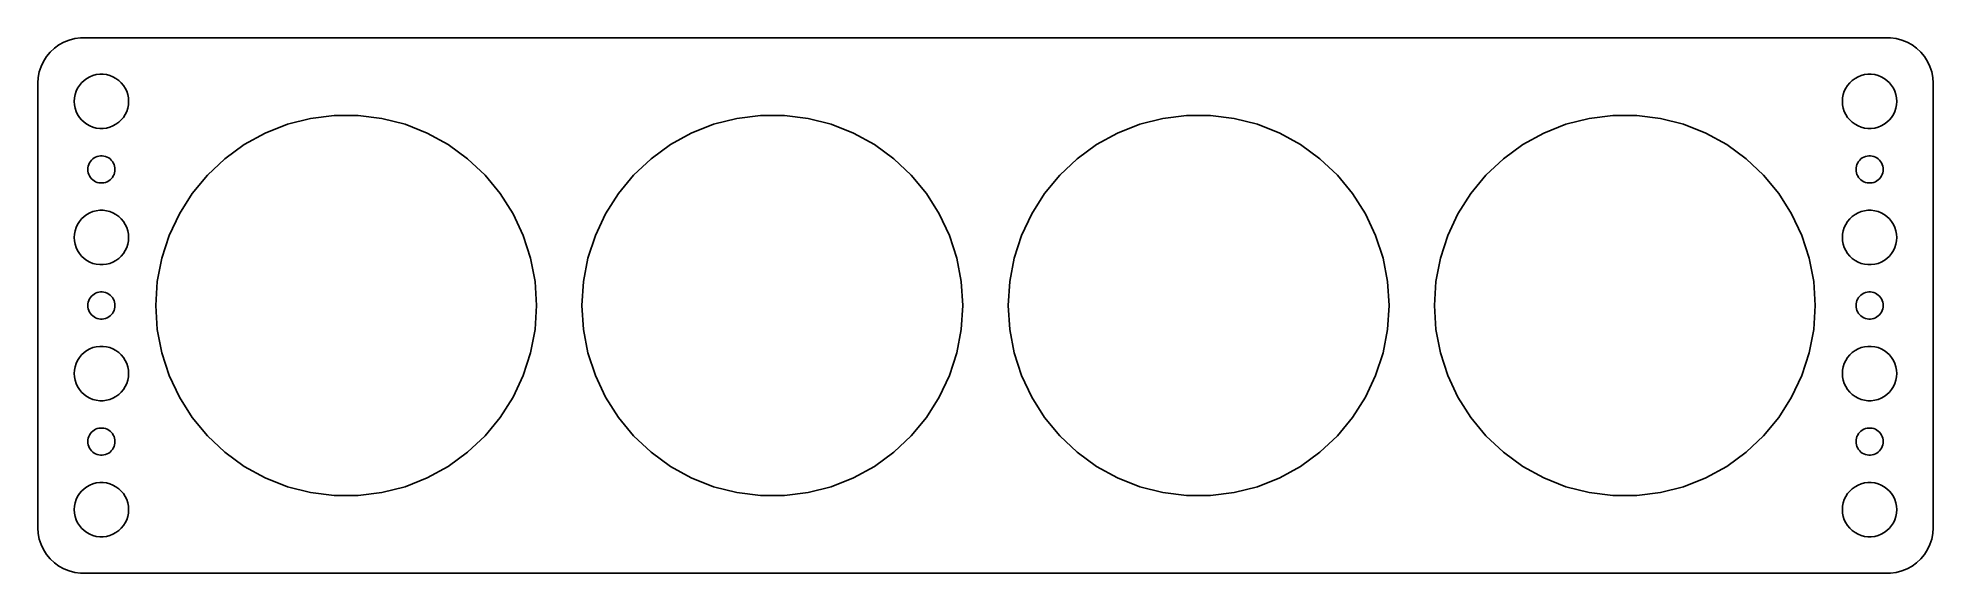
# Model space of a CAD drawing. Header units: metres. Extents: x -104 to 104, y -29 to 29.
import ezdxf

# ---------------------------------------------------------------- set-up
doc = ezdxf.new("R2010")
doc.units = ezdxf.units.M

msp = doc.modelspace()

# ---------------------------------------------------------------- linework, layer by layer
for p, q in [((-100.437, 29.4114), (-101.045, 29.2553)), ((-99.8139, 29.4901), (-100.437, 29.4114)), ((99.8139, 29.4901), (-99.8139, 29.4901)), ((100.437, 29.4114), (99.8139, 29.4901)), ((101.045, 29.2553), (100.437, 29.4114)), ((-103.545, 27.4389), (-103.882, 26.9088)), ((-103.145, 27.9227), (-103.545, 27.4389)), ((-102.687, 28.3526), (-103.145, 27.9227)), ((-102.179, 28.7216), (-102.687, 28.3526)), ((-101.629, 29.0241), (-102.179, 28.7216)), ((-101.045, 29.2553), (-101.629, 29.0241)), ((101.629, 29.0241), (101.045, 29.2553)), ((102.179, 28.7216), (101.629, 29.0241)), ((102.687, 28.3526), (102.179, 28.7216)), ((103.145, 27.9227), (102.687, 28.3526)), ((103.545, 27.4389), (103.145, 27.9227)), ((103.882, 26.9088), (103.545, 27.4389)), ((-104.461, 25.1267), (-104.5, 24.5)), ((-104.343, 25.7434), (-104.461, 25.1267)), ((-104.149, 26.3406), (-104.343, 25.7434)), ((-103.882, 26.9088), (-104.149, 26.3406)), ((-99.1075, 25.033), (-98.7773, 25.2145)), ((-98.7773, 25.2145), (-98.427, 25.3532)), ((-98.427, 25.3532), (-98.0621, 25.4469)), ((-98.0621, 25.4469), (-97.6884, 25.4941)), ((-97.6884, 25.4941), (-97.3116, 25.4941)), ((-97.3116, 25.4941), (-96.9379, 25.4469)), ((-96.9379, 25.4469), (-96.573, 25.3532)), ((-96.573, 25.3532), (-96.2227, 25.2145)), ((-96.2227, 25.2145), (-95.8925, 25.033)), ((95.8925, 25.033), (96.2227, 25.2145)), ((96.2227, 25.2145), (96.573, 25.3532)), ((96.573, 25.3532), (96.9379, 25.4469)), ((96.9379, 25.4469), (97.3116, 25.4941)), ((97.3116, 25.4941), (97.6884, 25.4941)), ((97.6884, 25.4941), (98.0621, 25.4469)), ((98.0621, 25.4469), (98.427, 25.3532)), ((98.427, 25.3532), (98.7773, 25.2145)), ((98.7773, 25.2145), (99.1075, 25.033)), ((104.149, 26.3406), (103.882, 26.9088)), ((104.343, 25.7434), (104.149, 26.3406)), ((104.461, 25.1267), (104.343, 25.7434)), ((104.5, 24.5), (104.461, 25.1267)), ((-104.5, 24.5), (-104.5, -24.5)), ((-100.476, 22.876), (-100.406, 23.2461)), ((-100.406, 23.2461), (-100.289, 23.6044)), ((-100.289, 23.6044), (-100.129, 23.9453)), ((-100.129, 23.9453), (-99.927, 24.2634)), ((-99.927, 24.2634), (-99.6869, 24.5536)), ((-99.6869, 24.5536), (-99.4123, 24.8115)), ((-99.4123, 24.8115), (-99.1075, 25.033)), ((-95.8925, 25.033), (-95.5877, 24.8115)), ((-95.5877, 24.8115), (-95.3131, 24.5536)), ((-95.3131, 24.5536), (-95.073, 24.2634)), ((-95.073, 24.2634), (-94.8711, 23.9453)), ((-94.8711, 23.9453), (-94.7107, 23.6044)), ((-94.7107, 23.6044), (-94.5943, 23.2461)), ((-94.5943, 23.2461), (-94.5237, 22.876)), ((94.5237, 22.876), (94.5943, 23.2461)), ((94.5943, 23.2461), (94.7107, 23.6044)), ((94.7107, 23.6044), (94.8711, 23.9453)), ((94.8711, 23.9453), (95.073, 24.2634)), ((95.073, 24.2634), (95.3131, 24.5536)), ((95.3131, 24.5536), (95.5877, 24.8115)), ((95.5877, 24.8115), (95.8925, 25.033)), ((99.1075, 25.033), (99.4123, 24.8115)), ((99.4123, 24.8115), (99.6869, 24.5536)), ((99.6869, 24.5536), (99.927, 24.2634)), ((99.927, 24.2634), (100.129, 23.9453)), ((100.129, 23.9453), (100.289, 23.6044)), ((100.289, 23.6044), (100.406, 23.2461)), ((100.406, 23.2461), (100.476, 22.876)), ((104.5, -24.5), (104.5, 24.5)), ((-100.5, 22.5), (-100.476, 22.876)), ((-100.476, 22.124), (-100.5, 22.5)), ((-100.406, 21.7539), (-100.476, 22.124)), ((-100.289, 21.3956), (-100.406, 21.7539)), ((-100.129, 21.0547), (-100.289, 21.3956)), ((-99.927, 20.7366), (-100.129, 21.0547)), ((-94.8711, 21.0547), (-95.073, 20.7366)), ((-94.7107, 21.3956), (-94.8711, 21.0547)), ((-94.5943, 21.7539), (-94.7107, 21.3956)), ((-94.5237, 22.124), (-94.5943, 21.7539)), ((-94.5237, 22.876), (-94.5, 22.5)), ((-94.5, 22.5), (-94.5237, 22.124)), ((-74.435, 20.628), (-71.8186, 20.9586)), ((-71.8186, 20.9586), (-69.1814, 20.9586)), ((-69.1814, 20.9586), (-66.565, 20.628)), ((-27.435, 20.628), (-24.8186, 20.9586)), ((-24.8186, 20.9586), (-22.1814, 20.9586)), ((-22.1814, 20.9586), (-19.565, 20.628)), ((19.565, 20.628), (22.1814, 20.9586)), ((22.1814, 20.9586), (24.8186, 20.9586)), ((24.8186, 20.9586), (27.435, 20.628)), ((66.565, 20.628), (69.1814, 20.9586)), ((69.1814, 20.9586), (71.8186, 20.9586)), ((71.8186, 20.9586), (74.435, 20.628)), ((94.5, 22.5), (94.5237, 22.876)), ((94.5237, 22.124), (94.5, 22.5)), ((94.5943, 21.7539), (94.5237, 22.124)), ((94.7107, 21.3956), (94.5943, 21.7539)), ((94.8711, 21.0547), (94.7107, 21.3956)), ((95.073, 20.7366), (94.8711, 21.0547)), ((100.129, 21.0547), (99.927, 20.7366)), ((100.289, 21.3956), (100.129, 21.0547)), ((100.406, 21.7539), (100.289, 21.3956)), ((100.476, 22.124), (100.406, 21.7539)), ((100.476, 22.876), (100.5, 22.5)), ((100.5, 22.5), (100.476, 22.124)), ((-99.6869, 20.4464), (-99.927, 20.7366)), ((-99.4123, 20.1884), (-99.6869, 20.4464)), ((-99.1075, 19.967), (-99.4123, 20.1884)), ((-98.7773, 19.7855), (-99.1075, 19.967)), ((-98.427, 19.6468), (-98.7773, 19.7855)), ((-98.0621, 19.5531), (-98.427, 19.6468)), ((-97.6884, 19.5059), (-98.0621, 19.5531)), ((-97.3116, 19.5059), (-97.6884, 19.5059)), ((-96.9379, 19.5531), (-97.3116, 19.5059)), ((-96.573, 19.6468), (-96.9379, 19.5531)), ((-96.2227, 19.7855), (-96.573, 19.6468)), ((-95.8925, 19.967), (-96.2227, 19.7855)), ((-95.5877, 20.1884), (-95.8925, 19.967)), ((-95.3131, 20.4464), (-95.5877, 20.1884)), ((-95.073, 20.7366), (-95.3131, 20.4464)), ((-81.7524, 17.7309), (-79.4414, 19.0014)), ((-79.4414, 19.0014), (-76.9893, 19.9722)), ((-76.9893, 19.9722), (-74.435, 20.628)), ((-66.565, 20.628), (-64.0106, 19.9722)), ((-64.0106, 19.9722), (-61.5586, 19.0014)), ((-61.5586, 19.0014), (-59.2476, 17.7309)), ((-34.7523, 17.7309), (-32.4414, 19.0014)), ((-32.4414, 19.0014), (-29.9893, 19.9722)), ((-29.9893, 19.9722), (-27.435, 20.628)), ((-19.565, 20.628), (-17.0106, 19.9722)), ((-17.0106, 19.9722), (-14.5586, 19.0014)), ((-14.5586, 19.0014), (-12.2476, 17.7309)), ((12.2476, 17.7309), (14.5586, 19.0014)), ((14.5586, 19.0014), (17.0106, 19.9722)), ((17.0106, 19.9722), (19.565, 20.628)), ((27.435, 20.628), (29.9893, 19.9722)), ((29.9893, 19.9722), (32.4414, 19.0014)), ((32.4414, 19.0014), (34.7523, 17.7309)), ((59.2476, 17.7309), (61.5586, 19.0014)), ((61.5586, 19.0014), (64.0106, 19.9722)), ((64.0106, 19.9722), (66.565, 20.628)), ((74.435, 20.628), (76.9893, 19.9722)), ((76.9893, 19.9722), (79.4414, 19.0014)), ((79.4414, 19.0014), (81.7524, 17.7309)), ((95.3131, 20.4464), (95.073, 20.7366)), ((95.5877, 20.1884), (95.3131, 20.4464)), ((95.8925, 19.967), (95.5877, 20.1884)), ((96.2227, 19.7855), (95.8925, 19.967)), ((96.573, 19.6468), (96.2227, 19.7855)), ((96.9379, 19.5531), (96.573, 19.6468)), ((97.3116, 19.5059), (96.9379, 19.5531)), ((97.6884, 19.5059), (97.3116, 19.5059)), ((98.0621, 19.5531), (97.6884, 19.5059)), ((98.427, 19.6468), (98.0621, 19.5531)), ((98.7773, 19.7855), (98.427, 19.6468)), ((99.1075, 19.967), (98.7773, 19.7855)), ((99.4123, 20.1884), (99.1075, 19.967)), ((99.6869, 20.4464), (99.4123, 20.1884)), ((99.927, 20.7366), (99.6869, 20.4464)), ((-83.8859, 16.1808), (-81.7524, 17.7309)), ((-59.2476, 17.7309), (-57.1141, 16.1808)), ((-36.8859, 16.1808), (-34.7523, 17.7309)), ((-12.2476, 17.7309), (-10.1141, 16.1808)), ((10.1141, 16.1808), (12.2476, 17.7309)), ((34.7523, 17.7309), (36.8859, 16.1808)), ((57.1141, 16.1808), (59.2476, 17.7309)), ((81.7524, 17.7309), (83.8859, 16.1808)), ((-99, 15), (-98.9882, 15.188)), ((-98.9882, 14.812), (-99, 15)), ((-98.9882, 15.188), (-98.9529, 15.373)), ((-98.9529, 14.627), (-98.9882, 14.812)), ((-98.9529, 15.373), (-98.8947, 15.5522)), ((-98.8947, 15.5522), (-98.8145, 15.7226)), ((-98.8145, 15.7226), (-98.7135, 15.8817)), ((-98.7135, 15.8817), (-98.5934, 16.0268)), ((-98.5934, 16.0268), (-98.4561, 16.1558)), ((-98.4561, 16.1558), (-98.3037, 16.2665)), ((-98.3037, 16.2665), (-98.1387, 16.3572)), ((-98.1387, 16.3572), (-97.9635, 16.4266)), ((-97.9635, 16.4266), (-97.7811, 16.4734)), ((-97.7811, 16.4734), (-97.5942, 16.497)), ((-97.5942, 16.497), (-97.4058, 16.497)), ((-97.4058, 16.497), (-97.2189, 16.4734)), ((-97.2189, 16.4734), (-97.0365, 16.4266)), ((-97.0365, 16.4266), (-96.8613, 16.3572)), ((-96.8613, 16.3572), (-96.6963, 16.2665)), ((-96.6963, 16.2665), (-96.5439, 16.1558)), ((-96.5439, 16.1558), (-96.4065, 16.0268)), ((-96.4065, 16.0268), (-96.2865, 15.8817)), ((-96.2865, 15.8817), (-96.1855, 15.7226)), ((-96.1855, 15.7226), (-96.1053, 15.5522)), ((-96.1053, 15.5522), (-96.0471, 15.373)), ((-96.0471, 15.373), (-96.0118, 15.188)), ((-96.0118, 14.812), (-96.0471, 14.627)), ((-96.0118, 15.188), (-96, 15)), ((-96, 15), (-96.0118, 14.812)), ((-85.8083, 14.3755), (-83.8859, 16.1808)), ((-57.1141, 16.1808), (-55.1917, 14.3755)), ((-38.8083, 14.3755), (-36.8859, 16.1808)), ((-10.1141, 16.1808), (-8.19165, 14.3755)), ((8.19165, 14.3755), (10.1141, 16.1808)), ((36.8859, 16.1808), (38.8083, 14.3755)), ((55.1917, 14.3755), (57.1141, 16.1808)), ((83.8859, 16.1808), (85.8083, 14.3755)), ((96, 15), (96.0118, 15.188)), ((96.0118, 14.812), (96, 15)), ((96.0118, 15.188), (96.0471, 15.373)), ((96.0471, 14.627), (96.0118, 14.812)), ((96.0471, 15.373), (96.1053, 15.5522)), ((96.1053, 15.5522), (96.1855, 15.7226)), ((96.1855, 15.7226), (96.2865, 15.8817)), ((96.2865, 15.8817), (96.4065, 16.0268)), ((96.4065, 16.0268), (96.5439, 16.1558)), ((96.5439, 16.1558), (96.6963, 16.2665)), ((96.6963, 16.2665), (96.8613, 16.3572)), ((96.8613, 16.3572), (97.0365, 16.4266)), ((97.0365, 16.4266), (97.2189, 16.4734)), ((97.2189, 16.4734), (97.4058, 16.497)), ((97.4058, 16.497), (97.5942, 16.497)), ((97.5942, 16.497), (97.7811, 16.4734)), ((97.7811, 16.4734), (97.9635, 16.4266)), ((97.9635, 16.4266), (98.1387, 16.3572)), ((98.1387, 16.3572), (98.3037, 16.2665)), ((98.3037, 16.2665), (98.4561, 16.1558)), ((98.4561, 16.1558), (98.5934, 16.0268)), ((98.5934, 16.0268), (98.7135, 15.8817)), ((98.7135, 15.8817), (98.8145, 15.7226)), ((98.8145, 15.7226), (98.8947, 15.5522)), ((98.8947, 15.5522), (98.9529, 15.373)), ((98.9529, 15.373), (98.9882, 15.188)), ((98.9882, 14.812), (98.9529, 14.627)), ((98.9882, 15.188), (99, 15)), ((99, 15), (98.9882, 14.812)), ((-98.8947, 14.4478), (-98.9529, 14.627)), ((-98.8145, 14.2774), (-98.8947, 14.4478)), ((-98.7135, 14.1183), (-98.8145, 14.2774)), ((-98.5934, 13.9732), (-98.7135, 14.1183)), ((-98.4561, 13.8442), (-98.5934, 13.9732)), ((-98.3037, 13.7335), (-98.4561, 13.8442)), ((-98.1387, 13.6427), (-98.3037, 13.7335)), ((-97.9635, 13.5734), (-98.1387, 13.6427)), ((-97.7811, 13.5266), (-97.9635, 13.5734)), ((-97.5942, 13.5029), (-97.7811, 13.5266)), ((-97.4058, 13.5029), (-97.5942, 13.5029)), ((-97.2189, 13.5266), (-97.4058, 13.5029)), ((-97.0365, 13.5734), (-97.2189, 13.5266)), ((-96.8613, 13.6427), (-97.0365, 13.5734)), ((-96.6963, 13.7335), (-96.8613, 13.6427)), ((-96.5439, 13.8442), (-96.6963, 13.7335)), ((-96.4065, 13.9732), (-96.5439, 13.8442)), ((-96.2865, 14.1183), (-96.4065, 13.9732)), ((-96.1855, 14.2774), (-96.2865, 14.1183)), ((-96.1053, 14.4478), (-96.1855, 14.2774)), ((-96.0471, 14.627), (-96.1053, 14.4478)), ((-87.4893, 12.3435), (-85.8083, 14.3755)), ((-55.1917, 14.3755), (-53.5106, 12.3435)), ((-40.4893, 12.3435), (-38.8083, 14.3755)), ((-8.19165, 14.3755), (-6.51064, 12.3435)), ((6.51064, 12.3435), (8.19165, 14.3755)), ((38.8083, 14.3755), (40.4893, 12.3435)), ((53.5106, 12.3435), (55.1917, 14.3755)), ((85.8083, 14.3755), (87.4893, 12.3435)), ((96.1053, 14.4478), (96.0471, 14.627)), ((96.1855, 14.2774), (96.1053, 14.4478)), ((96.2865, 14.1183), (96.1855, 14.2774)), ((96.4065, 13.9732), (96.2865, 14.1183)), ((96.5439, 13.8442), (96.4065, 13.9732)), ((96.6963, 13.7335), (96.5439, 13.8442)), ((96.8613, 13.6427), (96.6963, 13.7335)), ((97.0365, 13.5734), (96.8613, 13.6427)), ((97.2189, 13.5266), (97.0365, 13.5734)), ((97.4058, 13.5029), (97.2189, 13.5266)), ((97.5942, 13.5029), (97.4058, 13.5029)), ((97.7811, 13.5266), (97.5942, 13.5029)), ((97.9635, 13.5734), (97.7811, 13.5266)), ((98.1387, 13.6427), (97.9635, 13.5734)), ((98.3037, 13.7335), (98.1387, 13.6427)), ((98.4561, 13.8442), (98.3037, 13.7335)), ((98.5934, 13.9732), (98.4561, 13.8442)), ((98.7135, 14.1183), (98.5934, 13.9732)), ((98.8145, 14.2774), (98.7135, 14.1183)), ((98.8947, 14.4478), (98.8145, 14.2774)), ((98.9529, 14.627), (98.8947, 14.4478)), ((-98.0621, 10.4469), (-97.6884, 10.4941)), ((-97.6884, 10.4941), (-97.3116, 10.4941)), ((-97.3116, 10.4941), (-96.9379, 10.4469)), ((-88.9024, 10.1168), (-87.4893, 12.3435)), ((-53.5106, 12.3435), (-52.0975, 10.1168)), ((-41.9024, 10.1168), (-40.4893, 12.3435)), ((-6.51064, 12.3435), (-5.09755, 10.1168)), ((5.09755, 10.1168), (6.51064, 12.3435)), ((40.4893, 12.3435), (41.9024, 10.1168)), ((52.0975, 10.1168), (53.5106, 12.3435)), ((87.4893, 12.3435), (88.9024, 10.1168)), ((96.9379, 10.4469), (97.3116, 10.4941)), ((97.3116, 10.4941), (97.6884, 10.4941)), ((97.6884, 10.4941), (98.0621, 10.4469)), ((-100.406, 8.24606), (-100.289, 8.60437)), ((-100.289, 8.60437), (-100.129, 8.94525)), ((-100.129, 8.94525), (-99.927, 9.26335)), ((-99.927, 9.26335), (-99.6869, 9.55363)), ((-99.6869, 9.55363), (-99.4123, 9.81154)), ((-99.4123, 9.81154), (-99.1075, 10.033)), ((-99.1075, 10.033), (-98.7773, 10.2145)), ((-98.7773, 10.2145), (-98.427, 10.3532)), ((-98.427, 10.3532), (-98.0621, 10.4469)), ((-96.9379, 10.4469), (-96.573, 10.3532)), ((-96.573, 10.3532), (-96.2227, 10.2145)), ((-96.2227, 10.2145), (-95.8925, 10.033)), ((-95.8925, 10.033), (-95.5877, 9.81154)), ((-95.5877, 9.81154), (-95.3131, 9.55363)), ((-95.3131, 9.55363), (-95.073, 9.26335)), ((-95.073, 9.26335), (-94.8711, 8.94525)), ((-94.8711, 8.94525), (-94.7107, 8.60437)), ((-94.7107, 8.60437), (-94.5943, 8.24606)), ((-90.0253, 7.73061), (-88.9024, 10.1168)), ((-52.0975, 10.1168), (-50.9747, 7.73061)), ((-43.0253, 7.73061), (-41.9024, 10.1168)), ((-5.09755, 10.1168), (-3.97469, 7.73061)), ((3.97469, 7.73061), (5.09755, 10.1168)), ((41.9024, 10.1168), (43.0253, 7.73061)), ((50.9747, 7.73061), (52.0975, 10.1168)), ((88.9024, 10.1168), (90.0253, 7.73061)), ((94.5943, 8.24606), (94.7107, 8.60437)), ((94.7107, 8.60437), (94.8711, 8.94525)), ((94.8711, 8.94525), (95.073, 9.26335)), ((95.073, 9.26335), (95.3131, 9.55363)), ((95.3131, 9.55363), (95.5877, 9.81154)), ((95.5877, 9.81154), (95.8925, 10.033)), ((95.8925, 10.033), (96.2227, 10.2145)), ((96.2227, 10.2145), (96.573, 10.3532)), ((96.573, 10.3532), (96.9379, 10.4469)), ((98.0621, 10.4469), (98.427, 10.3532)), ((98.427, 10.3532), (98.7773, 10.2145)), ((98.7773, 10.2145), (99.1075, 10.033)), ((99.1075, 10.033), (99.4123, 9.81154)), ((99.4123, 9.81154), (99.6869, 9.55363)), ((99.6869, 9.55363), (99.927, 9.26335)), ((99.927, 9.26335), (100.129, 8.94525)), ((100.129, 8.94525), (100.289, 8.60437)), ((100.289, 8.60437), (100.406, 8.24606)), ((-100.5, 7.5), (-100.476, 7.87599)), ((-100.476, 7.12399), (-100.5, 7.5)), ((-100.476, 7.87599), (-100.406, 8.24606)), ((-100.406, 6.75392), (-100.476, 7.12399)), ((-100.289, 6.39561), (-100.406, 6.75392)), ((-100.129, 6.05473), (-100.289, 6.39561)), ((-94.7107, 6.39561), (-94.8711, 6.05473)), ((-94.5943, 6.75392), (-94.7107, 6.39561)), ((-94.5943, 8.24606), (-94.5237, 7.87599)), ((-94.5237, 7.12399), (-94.5943, 6.75392)), ((-94.5237, 7.87599), (-94.5, 7.5)), ((-94.5, 7.5), (-94.5237, 7.12399)), ((-90.8402, 5.22247), (-90.0253, 7.73061)), ((-50.9747, 7.73061), (-50.1597, 5.22247)), ((-43.8402, 5.22247), (-43.0253, 7.73061)), ((-3.97469, 7.73061), (-3.15974, 5.22247)), ((3.15974, 5.22247), (3.97469, 7.73061)), ((43.0253, 7.73061), (43.8402, 5.22247)), ((50.1597, 5.22247), (50.9747, 7.73061)), ((90.0253, 7.73061), (90.8402, 5.22247)), ((94.5, 7.5), (94.5237, 7.87599)), ((94.5237, 7.12399), (94.5, 7.5)), ((94.5237, 7.87599), (94.5943, 8.24606)), ((94.5943, 6.75392), (94.5237, 7.12399)), ((94.7107, 6.39561), (94.5943, 6.75392)), ((94.8711, 6.05473), (94.7107, 6.39561)), ((100.289, 6.39561), (100.129, 6.05473)), ((100.406, 6.75392), (100.289, 6.39561)), ((100.406, 8.24606), (100.476, 7.87599)), ((100.476, 7.12399), (100.406, 6.75392)), ((100.476, 7.87599), (100.5, 7.5)), ((100.5, 7.5), (100.476, 7.12399)), ((-99.927, 5.73663), (-100.129, 6.05473)), ((-99.6869, 5.44635), (-99.927, 5.73663)), ((-99.4123, 5.18845), (-99.6869, 5.44635)), ((-99.1075, 4.96701), (-99.4123, 5.18845)), ((-98.7773, 4.78551), (-99.1075, 4.96701)), ((-98.427, 4.64682), (-98.7773, 4.78551)), ((-98.0621, 4.55313), (-98.427, 4.64682)), ((-97.6884, 4.50591), (-98.0621, 4.55313)), ((-97.3116, 4.50591), (-97.6884, 4.50591)), ((-96.9379, 4.55313), (-97.3116, 4.50591)), ((-96.573, 4.64682), (-96.9379, 4.55313)), ((-96.2227, 4.78551), (-96.573, 4.64682)), ((-95.8925, 4.96701), (-96.2227, 4.78551)), ((-95.5877, 5.18845), (-95.8925, 4.96701)), ((-95.3131, 5.44635), (-95.5877, 5.18845)), ((-95.073, 5.73663), (-95.3131, 5.44635)), ((-94.8711, 6.05473), (-95.073, 5.73663)), ((-91.3344, 2.63199), (-90.8402, 5.22247)), ((-50.1597, 5.22247), (-49.6656, 2.63199)), ((-44.3344, 2.63199), (-43.8402, 5.22247)), ((-3.15974, 5.22247), (-2.66559, 2.63199)), ((2.66559, 2.63199), (3.15974, 5.22247)), ((43.8402, 5.22247), (44.3344, 2.63199)), ((49.6656, 2.63199), (50.1597, 5.22247)), ((90.8402, 5.22247), (91.3344, 2.63199)), ((95.073, 5.73663), (94.8711, 6.05473)), ((95.3131, 5.44635), (95.073, 5.73663)), ((95.5877, 5.18845), (95.3131, 5.44635)), ((95.8925, 4.96701), (95.5877, 5.18845)), ((96.2227, 4.78551), (95.8925, 4.96701)), ((96.573, 4.64682), (96.2227, 4.78551)), ((96.9379, 4.55313), (96.573, 4.64682)), ((97.3116, 4.50591), (96.9379, 4.55313)), ((97.6884, 4.50591), (97.3116, 4.50591)), ((98.0621, 4.55313), (97.6884, 4.50591)), ((98.427, 4.64682), (98.0621, 4.55313)), ((98.7773, 4.78551), (98.427, 4.64682)), ((99.1075, 4.96701), (98.7773, 4.78551)), ((99.4123, 5.18845), (99.1075, 4.96701)), ((99.6869, 5.44635), (99.4123, 5.18845)), ((99.927, 5.73663), (99.6869, 5.44635)), ((100.129, 6.05473), (99.927, 5.73663)), ((-91.5, 0), (-91.3344, 2.63199)), ((-49.6656, 2.63199), (-49.5, 0)), ((-44.5, 0), (-44.3344, 2.63199)), ((-2.66559, 2.63199), (-2.5, 0)), ((2.5, 0), (2.66559, 2.63199)), ((44.3344, 2.63199), (44.5, 0)), ((49.5, 0), (49.6656, 2.63199)), ((91.3344, 2.63199), (91.5, 0)), ((-99, 0), (-98.9882, 0.187988)), ((-98.9882, -0.187988), (-99, 0)), ((-98.9882, 0.187988), (-98.9529, 0.373032)), ((-98.9529, 0.373032), (-98.8947, 0.552185)), ((-98.8947, 0.552185), (-98.8145, 0.722626)), ((-98.8145, 0.722626), (-98.7135, 0.881668)), ((-98.7135, 0.881668), (-98.5934, 1.02681)), ((-98.5934, 1.02681), (-98.4561, 1.15576)), ((-98.4561, 1.15576), (-98.3037, 1.26648)), ((-98.3037, 1.26648), (-98.1387, 1.35724)), ((-98.1387, 1.35724), (-97.9635, 1.42657)), ((-97.9635, 1.42657), (-97.7811, 1.47342)), ((-97.7811, 1.47342), (-97.5942, 1.49704)), ((-97.5942, 1.49704), (-97.4058, 1.49704)), ((-97.4058, 1.49704), (-97.2189, 1.47342)), ((-97.2189, 1.47342), (-97.0365, 1.42657)), ((-97.0365, 1.42657), (-96.8613, 1.35724)), ((-96.8613, 1.35724), (-96.6963, 1.26648)), ((-96.6963, 1.26648), (-96.5439, 1.15576)), ((-96.5439, 1.15576), (-96.4065, 1.02681)), ((-96.4065, 1.02681), (-96.2865, 0.881668)), ((-96.2865, 0.881668), (-96.1855, 0.722626)), ((-96.1855, 0.722626), (-96.1053, 0.552185)), ((-96.1053, 0.552185), (-96.0471, 0.373032)), ((-96.0471, 0.373032), (-96.0118, 0.187988)), ((-96.0118, 0.187988), (-96, 0)), ((-96, 0), (-96.0118, -0.187988)), ((-91.3344, -2.63199), (-91.5, 0)), ((-49.5, 0), (-49.6656, -2.63199)), ((-44.3344, -2.63199), (-44.5, 0)), ((-2.5, 0), (-2.66559, -2.63199)), ((2.66559, -2.63199), (2.5, 0)), ((44.5, 0), (44.3344, -2.63199)), ((49.6656, -2.63199), (49.5, 0)), ((91.5, 0), (91.3344, -2.63199)), ((96, 0), (96.0118, 0.187988)), ((96.0118, -0.187988), (96, 0)), ((96.0118, 0.187988), (96.0471, 0.373032)), ((96.0471, 0.373032), (96.1053, 0.552185)), ((96.1053, 0.552185), (96.1855, 0.722626)), ((96.1855, 0.722626), (96.2865, 0.881668)), ((96.2865, 0.881668), (96.4065, 1.02681)), ((96.4065, 1.02681), (96.5439, 1.15576)), ((96.5439, 1.15576), (96.6963, 1.26648)), ((96.6963, 1.26648), (96.8613, 1.35724)), ((96.8613, 1.35724), (97.0365, 1.42657)), ((97.0365, 1.42657), (97.2189, 1.47342)), ((97.2189, 1.47342), (97.4058, 1.49704)), ((97.4058, 1.49704), (97.5942, 1.49704)), ((97.5942, 1.49704), (97.7811, 1.47342)), ((97.7811, 1.47342), (97.9635, 1.42657)), ((97.9635, 1.42657), (98.1387, 1.35724)), ((98.1387, 1.35724), (98.3037, 1.26648)), ((98.3037, 1.26648), (98.4561, 1.15576)), ((98.4561, 1.15576), (98.5934, 1.02681)), ((98.5934, 1.02681), (98.7135, 0.881668)), ((98.7135, 0.881668), (98.8145, 0.722626)), ((98.8145, 0.722626), (98.8947, 0.552185)), ((98.8947, 0.552185), (98.9529, 0.373032)), ((98.9529, 0.373032), (98.9882, 0.187988)), ((98.9882, 0.187988), (99, 0)), ((99, 0), (98.9882, -0.187988)), ((-98.9529, -0.373032), (-98.9882, -0.187988)), ((-98.8947, -0.552185), (-98.9529, -0.373032)), ((-98.8145, -0.722626), (-98.8947, -0.552185)), ((-98.7135, -0.881668), (-98.8145, -0.722626)), ((-98.5934, -1.02681), (-98.7135, -0.881668)), ((-98.4561, -1.15576), (-98.5934, -1.02681)), ((-98.3037, -1.26648), (-98.4561, -1.15576)), ((-98.1387, -1.35724), (-98.3037, -1.26648)), ((-97.9635, -1.42657), (-98.1387, -1.35724)), ((-97.7811, -1.47342), (-97.9635, -1.42657)), ((-97.5942, -1.49704), (-97.7811, -1.47342)), ((-97.4058, -1.49704), (-97.5942, -1.49704)), ((-97.2189, -1.47342), (-97.4058, -1.49704)), ((-97.0365, -1.42657), (-97.2189, -1.47342)), ((-96.8613, -1.35724), (-97.0365, -1.42657)), ((-96.6963, -1.26648), (-96.8613, -1.35724)), ((-96.5439, -1.15576), (-96.6963, -1.26648)), ((-96.4065, -1.02681), (-96.5439, -1.15576)), ((-96.2865, -0.881668), (-96.4065, -1.02681)), ((-96.1855, -0.722626), (-96.2865, -0.881668)), ((-96.1053, -0.552185), (-96.1855, -0.722626)), ((-96.0471, -0.373032), (-96.1053, -0.552185)), ((-96.0118, -0.187988), (-96.0471, -0.373032)), ((96.0471, -0.373032), (96.0118, -0.187988)), ((96.1053, -0.552185), (96.0471, -0.373032)), ((96.1855, -0.722626), (96.1053, -0.552185)), ((96.2865, -0.881668), (96.1855, -0.722626)), ((96.4065, -1.02681), (96.2865, -0.881668)), ((96.5439, -1.15576), (96.4065, -1.02681)), ((96.6963, -1.26648), (96.5439, -1.15576)), ((96.8613, -1.35724), (96.6963, -1.26648)), ((97.0365, -1.42657), (96.8613, -1.35724)), ((97.2189, -1.47342), (97.0365, -1.42657)), ((97.4058, -1.49704), (97.2189, -1.47342)), ((97.5942, -1.49704), (97.4058, -1.49704)), ((97.7811, -1.47342), (97.5942, -1.49704)), ((97.9635, -1.42657), (97.7811, -1.47342)), ((98.1387, -1.35724), (97.9635, -1.42657)), ((98.3037, -1.26648), (98.1387, -1.35724)), ((98.4561, -1.15576), (98.3037, -1.26648)), ((98.5934, -1.02681), (98.4561, -1.15576)), ((98.7135, -0.881668), (98.5934, -1.02681)), ((98.8145, -0.722626), (98.7135, -0.881668)), ((98.8947, -0.552185), (98.8145, -0.722626)), ((98.9529, -0.373032), (98.8947, -0.552185)), ((98.9882, -0.187988), (98.9529, -0.373032)), ((-90.8402, -5.22247), (-91.3344, -2.63199)), ((-49.6656, -2.63199), (-50.1597, -5.22247)), ((-43.8402, -5.22247), (-44.3344, -2.63199)), ((-2.66559, -2.63199), (-3.15974, -5.22247)), ((3.15974, -5.22247), (2.66559, -2.63199)), ((44.3344, -2.63199), (43.8402, -5.22247)), ((50.1597, -5.22247), (49.6656, -2.63199)), ((91.3344, -2.63199), (90.8402, -5.22247)), ((-100.289, -6.39561), (-100.129, -6.05473)), ((-100.129, -6.05473), (-99.927, -5.73663)), ((-99.927, -5.73663), (-99.6869, -5.44635)), ((-99.6869, -5.44635), (-99.4123, -5.18845)), ((-99.4123, -5.18845), (-99.1075, -4.96701)), ((-99.1075, -4.96701), (-98.7773, -4.78551)), ((-98.7773, -4.78551), (-98.427, -4.64682)), ((-98.427, -4.64682), (-98.0621, -4.55313)), ((-98.0621, -4.55313), (-97.6884, -4.50591)), ((-97.6884, -4.50591), (-97.3116, -4.50591)), ((-97.3116, -4.50591), (-96.9379, -4.55313)), ((-96.9379, -4.55313), (-96.573, -4.64682)), ((-96.573, -4.64682), (-96.2227, -4.78551)), ((-96.2227, -4.78551), (-95.8925, -4.96701)), ((-95.8925, -4.96701), (-95.5877, -5.18845)), ((-95.5877, -5.18845), (-95.3131, -5.44635)), ((-95.3131, -5.44635), (-95.073, -5.73663)), ((-95.073, -5.73663), (-94.8711, -6.05473)), ((-94.8711, -6.05473), (-94.7107, -6.39561)), ((-90.0253, -7.73061), (-90.8402, -5.22247)), ((-50.1597, -5.22247), (-50.9747, -7.73061)), ((-43.0253, -7.73061), (-43.8402, -5.22247)), ((-3.15974, -5.22247), (-3.97469, -7.73061)), ((3.97469, -7.73061), (3.15974, -5.22247)), ((43.8402, -5.22247), (43.0253, -7.73061)), ((50.9747, -7.73061), (50.1597, -5.22247)), ((90.8402, -5.22247), (90.0253, -7.73061)), ((94.7107, -6.39561), (94.8711, -6.05473)), ((94.8711, -6.05473), (95.073, -5.73663)), ((95.073, -5.73663), (95.3131, -5.44635)), ((95.3131, -5.44635), (95.5877, -5.18845)), ((95.5877, -5.18845), (95.8925, -4.96701)), ((95.8925, -4.96701), (96.2227, -4.78551)), ((96.2227, -4.78551), (96.573, -4.64682)), ((96.573, -4.64682), (96.9379, -4.55313)), ((96.9379, -4.55313), (97.3116, -4.50591)), ((97.3116, -4.50591), (97.6884, -4.50591)), ((97.6884, -4.50591), (98.0621, -4.55313)), ((98.0621, -4.55313), (98.427, -4.64682)), ((98.427, -4.64682), (98.7773, -4.78551)), ((98.7773, -4.78551), (99.1075, -4.96701)), ((99.1075, -4.96701), (99.4123, -5.18845)), ((99.4123, -5.18845), (99.6869, -5.44635)), ((99.6869, -5.44635), (99.927, -5.73663)), ((99.927, -5.73663), (100.129, -6.05473)), ((100.129, -6.05473), (100.289, -6.39561)), ((-100.5, -7.5), (-100.476, -7.12399)), ((-100.476, -7.87599), (-100.5, -7.5)), ((-100.476, -7.12399), (-100.406, -6.75392)), ((-100.406, -8.24606), (-100.476, -7.87599)), ((-100.406, -6.75392), (-100.289, -6.39561)), ((-100.289, -8.60437), (-100.406, -8.24606)), ((-94.7107, -6.39561), (-94.5943, -6.75392)), ((-94.5943, -8.24606), (-94.7107, -8.60437)), ((-94.5943, -6.75392), (-94.5237, -7.12399)), ((-94.5237, -7.87599), (-94.5943, -8.24606)), ((-94.5237, -7.12399), (-94.5, -7.5)), ((-94.5, -7.5), (-94.5237, -7.87599)), ((-88.9024, -10.1168), (-90.0253, -7.73061)), ((-50.9747, -7.73061), (-52.0975, -10.1168)), ((-41.9024, -10.1168), (-43.0253, -7.73061)), ((-3.97469, -7.73061), (-5.09755, -10.1168)), ((5.09755, -10.1168), (3.97469, -7.73061)), ((43.0253, -7.73061), (41.9024, -10.1168)), ((52.0975, -10.1168), (50.9747, -7.73061)), ((90.0253, -7.73061), (88.9024, -10.1168)), ((94.5, -7.5), (94.5237, -7.12399)), ((94.5237, -7.87599), (94.5, -7.5)), ((94.5237, -7.12399), (94.5943, -6.75392)), ((94.5943, -8.24606), (94.5237, -7.87599)), ((94.5943, -6.75392), (94.7107, -6.39561)), ((94.7107, -8.60437), (94.5943, -8.24606)), ((100.289, -6.39561), (100.406, -6.75392)), ((100.406, -8.24606), (100.289, -8.60437)), ((100.406, -6.75392), (100.476, -7.12399)), ((100.476, -7.87599), (100.406, -8.24606)), ((100.476, -7.12399), (100.5, -7.5)), ((100.5, -7.5), (100.476, -7.87599)), ((-100.129, -8.94525), (-100.289, -8.60437)), ((-99.927, -9.26335), (-100.129, -8.94525)), ((-99.6869, -9.55363), (-99.927, -9.26335)), ((-99.4123, -9.81154), (-99.6869, -9.55363)), ((-99.1075, -10.033), (-99.4123, -9.81154)), ((-98.7773, -10.2145), (-99.1075, -10.033)), ((-98.427, -10.3532), (-98.7773, -10.2145)), ((-98.0621, -10.4469), (-98.427, -10.3532)), ((-97.6884, -10.4941), (-98.0621, -10.4469)), ((-96.9379, -10.4469), (-97.3116, -10.4941)), ((-96.573, -10.3532), (-96.9379, -10.4469)), ((-96.2227, -10.2145), (-96.573, -10.3532)), ((-95.8925, -10.033), (-96.2227, -10.2145)), ((-95.5877, -9.81154), (-95.8925, -10.033)), ((-95.3131, -9.55363), (-95.5877, -9.81154)), ((-95.073, -9.26335), (-95.3131, -9.55363)), ((-94.8711, -8.94525), (-95.073, -9.26335)), ((-94.7107, -8.60437), (-94.8711, -8.94525)), ((-87.4893, -12.3435), (-88.9024, -10.1168)), ((-52.0975, -10.1168), (-53.5106, -12.3435)), ((-40.4893, -12.3435), (-41.9024, -10.1168)), ((-5.09755, -10.1168), (-6.51064, -12.3435)), ((6.51064, -12.3435), (5.09755, -10.1168)), ((41.9024, -10.1168), (40.4893, -12.3435)), ((53.5106, -12.3435), (52.0975, -10.1168)), ((88.9024, -10.1168), (87.4893, -12.3435)), ((94.8711, -8.94525), (94.7107, -8.60437)), ((95.073, -9.26335), (94.8711, -8.94525)), ((95.3131, -9.55363), (95.073, -9.26335)), ((95.5877, -9.81154), (95.3131, -9.55363)), ((95.8925, -10.033), (95.5877, -9.81154)), ((96.2227, -10.2145), (95.8925, -10.033)), ((96.573, -10.3532), (96.2227, -10.2145)), ((96.9379, -10.4469), (96.573, -10.3532)), ((97.3116, -10.4941), (96.9379, -10.4469)), ((98.0621, -10.4469), (97.6884, -10.4941)), ((98.427, -10.3532), (98.0621, -10.4469)), ((98.7773, -10.2145), (98.427, -10.3532)), ((99.1075, -10.033), (98.7773, -10.2145)), ((99.4123, -9.81154), (99.1075, -10.033)), ((99.6869, -9.55363), (99.4123, -9.81154)), ((99.927, -9.26335), (99.6869, -9.55363)), ((100.129, -8.94525), (99.927, -9.26335)), ((100.289, -8.60437), (100.129, -8.94525)), ((-97.3116, -10.4941), (-97.6884, -10.4941)), ((-85.8083, -14.3755), (-87.4893, -12.3435)), ((-53.5106, -12.3435), (-55.1917, -14.3755)), ((-38.8083, -14.3755), (-40.4893, -12.3435)), ((-6.51064, -12.3435), (-8.19165, -14.3755)), ((8.19165, -14.3755), (6.51064, -12.3435)), ((40.4893, -12.3435), (38.8083, -14.3755)), ((55.1917, -14.3755), (53.5106, -12.3435)), ((87.4893, -12.3435), (85.8083, -14.3755)), ((97.6884, -10.4941), (97.3116, -10.4941)), ((-98.9882, -14.812), (-98.9529, -14.627)), ((-98.9529, -14.627), (-98.8947, -14.4478)), ((-98.8947, -14.4478), (-98.8145, -14.2774)), ((-98.8145, -14.2774), (-98.7135, -14.1183)), ((-98.7135, -14.1183), (-98.5934, -13.9732)), ((-98.5934, -13.9732), (-98.4561, -13.8442)), ((-98.4561, -13.8442), (-98.3037, -13.7335)), ((-98.3037, -13.7335), (-98.1387, -13.6427)), ((-98.1387, -13.6427), (-97.9635, -13.5734)), ((-97.9635, -13.5734), (-97.7811, -13.5266)), ((-97.7811, -13.5266), (-97.5942, -13.5029)), ((-97.5942, -13.5029), (-97.4058, -13.5029)), ((-97.4058, -13.5029), (-97.2189, -13.5266)), ((-97.2189, -13.5266), (-97.0365, -13.5734)), ((-97.0365, -13.5734), (-96.8613, -13.6427)), ((-96.8613, -13.6427), (-96.6963, -13.7335)), ((-96.6963, -13.7335), (-96.5439, -13.8442)), ((-96.5439, -13.8442), (-96.4065, -13.9732)), ((-96.4065, -13.9732), (-96.2865, -14.1183)), ((-96.2865, -14.1183), (-96.1855, -14.2774)), ((-96.1855, -14.2774), (-96.1053, -14.4478)), ((-96.1053, -14.4478), (-96.0471, -14.627)), ((-96.0471, -14.627), (-96.0118, -14.812)), ((-83.8859, -16.1808), (-85.8083, -14.3755)), ((-55.1917, -14.3755), (-57.1141, -16.1808)), ((-36.8859, -16.1808), (-38.8083, -14.3755)), ((-8.19165, -14.3755), (-10.1141, -16.1808)), ((10.1141, -16.1808), (8.19165, -14.3755)), ((38.8083, -14.3755), (36.8859, -16.1808)), ((57.1141, -16.1808), (55.1917, -14.3755)), ((85.8083, -14.3755), (83.8859, -16.1808)), ((96.0118, -14.812), (96.0471, -14.627)), ((96.0471, -14.627), (96.1053, -14.4478)), ((96.1053, -14.4478), (96.1855, -14.2774)), ((96.1855, -14.2774), (96.2865, -14.1183)), ((96.2865, -14.1183), (96.4065, -13.9732)), ((96.4065, -13.9732), (96.5439, -13.8442)), ((96.5439, -13.8442), (96.6963, -13.7335)), ((96.6963, -13.7335), (96.8613, -13.6427)), ((96.8613, -13.6427), (97.0365, -13.5734)), ((97.0365, -13.5734), (97.2189, -13.5266)), ((97.2189, -13.5266), (97.4058, -13.5029)), ((97.4058, -13.5029), (97.5942, -13.5029)), ((97.5942, -13.5029), (97.7811, -13.5266)), ((97.7811, -13.5266), (97.9635, -13.5734)), ((97.9635, -13.5734), (98.1387, -13.6427)), ((98.1387, -13.6427), (98.3037, -13.7335)), ((98.3037, -13.7335), (98.4561, -13.8442)), ((98.4561, -13.8442), (98.5934, -13.9732)), ((98.5934, -13.9732), (98.7135, -14.1183)), ((98.7135, -14.1183), (98.8145, -14.2774)), ((98.8145, -14.2774), (98.8947, -14.4478)), ((98.8947, -14.4478), (98.9529, -14.627)), ((98.9529, -14.627), (98.9882, -14.812)), ((-99, -15), (-98.9882, -14.812)), ((-98.9882, -15.188), (-99, -15)), ((-98.9529, -15.373), (-98.9882, -15.188)), ((-98.8947, -15.5522), (-98.9529, -15.373)), ((-98.8145, -15.7226), (-98.8947, -15.5522)), ((-98.7135, -15.8817), (-98.8145, -15.7226)), ((-98.5934, -16.0268), (-98.7135, -15.8817)), ((-98.4561, -16.1558), (-98.5934, -16.0268)), ((-98.3037, -16.2665), (-98.4561, -16.1558)), ((-98.1387, -16.3572), (-98.3037, -16.2665)), ((-97.9635, -16.4266), (-98.1387, -16.3572)), ((-97.7811, -16.4734), (-97.9635, -16.4266)), ((-97.5942, -16.497), (-97.7811, -16.4734)), ((-97.4058, -16.497), (-97.5942, -16.497)), ((-97.2189, -16.4734), (-97.4058, -16.497)), ((-97.0365, -16.4266), (-97.2189, -16.4734)), ((-96.8613, -16.3572), (-97.0365, -16.4266)), ((-96.6963, -16.2665), (-96.8613, -16.3572)), ((-96.5439, -16.1558), (-96.6963, -16.2665)), ((-96.4065, -16.0268), (-96.5439, -16.1558)), ((-96.2865, -15.8817), (-96.4065, -16.0268)), ((-96.1855, -15.7226), (-96.2865, -15.8817)), ((-96.1053, -15.5522), (-96.1855, -15.7226)), ((-96.0471, -15.373), (-96.1053, -15.5522)), ((-96.0118, -15.188), (-96.0471, -15.373)), ((-96.0118, -14.812), (-96, -15)), ((-96, -15), (-96.0118, -15.188)), ((-81.7524, -17.7309), (-83.8859, -16.1808)), ((-57.1141, -16.1808), (-59.2476, -17.7309)), ((-34.7523, -17.7309), (-36.8859, -16.1808)), ((-10.1141, -16.1808), (-12.2476, -17.7309)), ((12.2476, -17.7309), (10.1141, -16.1808)), ((36.8859, -16.1808), (34.7523, -17.7309)), ((59.2476, -17.7309), (57.1141, -16.1808)), ((83.8859, -16.1808), (81.7524, -17.7309)), ((96, -15), (96.0118, -14.812)), ((96.0118, -15.188), (96, -15)), ((96.0471, -15.373), (96.0118, -15.188)), ((96.1053, -15.5522), (96.0471, -15.373)), ((96.1855, -15.7226), (96.1053, -15.5522)), ((96.2865, -15.8817), (96.1855, -15.7226)), ((96.4065, -16.0268), (96.2865, -15.8817)), ((96.5439, -16.1558), (96.4065, -16.0268)), ((96.6963, -16.2665), (96.5439, -16.1558)), ((96.8613, -16.3572), (96.6963, -16.2665)), ((97.0365, -16.4266), (96.8613, -16.3572)), ((97.2189, -16.4734), (97.0365, -16.4266)), ((97.4058, -16.497), (97.2189, -16.4734)), ((97.5942, -16.497), (97.4058, -16.497)), ((97.7811, -16.4734), (97.5942, -16.497)), ((97.9635, -16.4266), (97.7811, -16.4734)), ((98.1387, -16.3572), (97.9635, -16.4266)), ((98.3037, -16.2665), (98.1387, -16.3572)), ((98.4561, -16.1558), (98.3037, -16.2665)), ((98.5934, -16.0268), (98.4561, -16.1558)), ((98.7135, -15.8817), (98.5934, -16.0268)), ((98.8145, -15.7226), (98.7135, -15.8817)), ((98.8947, -15.5522), (98.8145, -15.7226)), ((98.9529, -15.373), (98.8947, -15.5522)), ((98.9882, -15.188), (98.9529, -15.373)), ((98.9882, -14.812), (99, -15)), ((99, -15), (98.9882, -15.188)), ((-79.4414, -19.0014), (-81.7524, -17.7309)), ((-59.2476, -17.7309), (-61.5586, -19.0014)), ((-32.4414, -19.0014), (-34.7523, -17.7309)), ((-12.2476, -17.7309), (-14.5586, -19.0014)), ((14.5586, -19.0014), (12.2476, -17.7309)), ((34.7523, -17.7309), (32.4414, -19.0014)), ((61.5586, -19.0014), (59.2476, -17.7309)), ((81.7524, -17.7309), (79.4414, -19.0014)), ((-100.129, -21.0547), (-99.927, -20.7366)), ((-99.927, -20.7366), (-99.6869, -20.4464)), ((-99.6869, -20.4464), (-99.4123, -20.1884)), ((-99.4123, -20.1884), (-99.1075, -19.967)), ((-99.1075, -19.967), (-98.7773, -19.7855)), ((-98.7773, -19.7855), (-98.427, -19.6468)), ((-98.427, -19.6468), (-98.0621, -19.5531)), ((-98.0621, -19.5531), (-97.6884, -19.5059)), ((-97.6884, -19.5059), (-97.3116, -19.5059)), ((-97.3116, -19.5059), (-96.9379, -19.5531)), ((-96.9379, -19.5531), (-96.573, -19.6468)), ((-96.573, -19.6468), (-96.2227, -19.7855)), ((-96.2227, -19.7855), (-95.8925, -19.967)), ((-95.8925, -19.967), (-95.5877, -20.1884)), ((-95.5877, -20.1884), (-95.3131, -20.4464)), ((-95.3131, -20.4464), (-95.073, -20.7366)), ((-95.073, -20.7366), (-94.8711, -21.0547)), ((-76.9893, -19.9722), (-79.4414, -19.0014)), ((-74.435, -20.628), (-76.9893, -19.9722)), ((-71.8186, -20.9586), (-74.435, -20.628)), ((-66.565, -20.628), (-69.1814, -20.9586)), ((-64.0106, -19.9722), (-66.565, -20.628)), ((-61.5586, -19.0014), (-64.0106, -19.9722)), ((-29.9893, -19.9722), (-32.4414, -19.0014)), ((-27.435, -20.628), (-29.9893, -19.9722)), ((-24.8186, -20.9586), (-27.435, -20.628)), ((-19.565, -20.628), (-22.1814, -20.9586)), ((-17.0106, -19.9722), (-19.565, -20.628)), ((-14.5586, -19.0014), (-17.0106, -19.9722)), ((17.0106, -19.9722), (14.5586, -19.0014)), ((19.565, -20.628), (17.0106, -19.9722)), ((22.1814, -20.9586), (19.565, -20.628)), ((27.435, -20.628), (24.8186, -20.9586)), ((29.9893, -19.9722), (27.435, -20.628)), ((32.4414, -19.0014), (29.9893, -19.9722)), ((64.0106, -19.9722), (61.5586, -19.0014)), ((66.565, -20.628), (64.0106, -19.9722)), ((69.1814, -20.9586), (66.565, -20.628)), ((74.435, -20.628), (71.8186, -20.9586)), ((76.9893, -19.9722), (74.435, -20.628)), ((79.4414, -19.0014), (76.9893, -19.9722)), ((94.8711, -21.0547), (95.073, -20.7366)), ((95.073, -20.7366), (95.3131, -20.4464)), ((95.3131, -20.4464), (95.5877, -20.1884)), ((95.5877, -20.1884), (95.8925, -19.967)), ((95.8925, -19.967), (96.2227, -19.7855)), ((96.2227, -19.7855), (96.573, -19.6468)), ((96.573, -19.6468), (96.9379, -19.5531)), ((96.9379, -19.5531), (97.3116, -19.5059)), ((97.3116, -19.5059), (97.6884, -19.5059)), ((97.6884, -19.5059), (98.0621, -19.5531)), ((98.0621, -19.5531), (98.427, -19.6468)), ((98.427, -19.6468), (98.7773, -19.7855)), ((98.7773, -19.7855), (99.1075, -19.967)), ((99.1075, -19.967), (99.4123, -20.1884)), ((99.4123, -20.1884), (99.6869, -20.4464)), ((99.6869, -20.4464), (99.927, -20.7366)), ((99.927, -20.7366), (100.129, -21.0547)), ((-100.5, -22.5), (-100.476, -22.124)), ((-100.476, -22.876), (-100.5, -22.5)), ((-100.476, -22.124), (-100.406, -21.7539)), ((-100.406, -23.2461), (-100.476, -22.876)), ((-100.406, -21.7539), (-100.289, -21.3956)), ((-100.289, -21.3956), (-100.129, -21.0547)), ((-94.8711, -21.0547), (-94.7107, -21.3956)), ((-94.7107, -21.3956), (-94.5943, -21.7539)), ((-94.5943, -21.7539), (-94.5237, -22.124)), ((-94.5237, -22.876), (-94.5943, -23.2461)), ((-94.5237, -22.124), (-94.5, -22.5)), ((-94.5, -22.5), (-94.5237, -22.876)), ((-69.1814, -20.9586), (-71.8186, -20.9586)), ((-22.1814, -20.9586), (-24.8186, -20.9586)), ((24.8186, -20.9586), (22.1814, -20.9586)), ((71.8186, -20.9586), (69.1814, -20.9586)), ((94.5, -22.5), (94.5237, -22.124)), ((94.5237, -22.876), (94.5, -22.5)), ((94.5237, -22.124), (94.5943, -21.7539)), ((94.5943, -23.2461), (94.5237, -22.876)), ((94.5943, -21.7539), (94.7107, -21.3956)), ((94.7107, -21.3956), (94.8711, -21.0547)), ((100.129, -21.0547), (100.289, -21.3956)), ((100.289, -21.3956), (100.406, -21.7539)), ((100.406, -21.7539), (100.476, -22.124)), ((100.476, -22.876), (100.406, -23.2461)), ((100.476, -22.124), (100.5, -22.5)), ((100.5, -22.5), (100.476, -22.876)), ((-104.5, -24.5), (-104.461, -25.1267)), ((-100.289, -23.6044), (-100.406, -23.2461)), ((-100.129, -23.9453), (-100.289, -23.6044)), ((-99.927, -24.2634), (-100.129, -23.9453)), ((-99.6869, -24.5536), (-99.927, -24.2634)), ((-99.4123, -24.8115), (-99.6869, -24.5536)), ((-99.1075, -25.033), (-99.4123, -24.8115)), ((-98.7773, -25.2145), (-99.1075, -25.033)), ((-95.8925, -25.033), (-96.2227, -25.2145)), ((-95.5877, -24.8115), (-95.8925, -25.033)), ((-95.3131, -24.5536), (-95.5877, -24.8115)), ((-95.073, -24.2634), (-95.3131, -24.5536)), ((-94.8711, -23.9453), (-95.073, -24.2634)), ((-94.7107, -23.6044), (-94.8711, -23.9453)), ((-94.5943, -23.2461), (-94.7107, -23.6044)), ((94.7107, -23.6044), (94.5943, -23.2461)), ((94.8711, -23.9453), (94.7107, -23.6044)), ((95.073, -24.2634), (94.8711, -23.9453)), ((95.3131, -24.5536), (95.073, -24.2634)), ((95.5877, -24.8115), (95.3131, -24.5536)), ((95.8925, -25.033), (95.5877, -24.8115)), ((96.2227, -25.2145), (95.8925, -25.033)), ((99.1075, -25.033), (98.7773, -25.2145)), ((99.4123, -24.8115), (99.1075, -25.033)), ((99.6869, -24.5536), (99.4123, -24.8115)), ((99.927, -24.2634), (99.6869, -24.5536)), ((100.129, -23.9453), (99.927, -24.2634)), ((100.289, -23.6044), (100.129, -23.9453)), ((100.406, -23.2461), (100.289, -23.6044)), ((104.461, -25.1267), (104.5, -24.5)), ((-104.461, -25.1267), (-104.343, -25.7434)), ((-104.343, -25.7434), (-104.149, -26.3406)), ((-104.149, -26.3406), (-103.882, -26.9088)), ((-103.882, -26.9088), (-103.545, -27.4389)), ((-98.427, -25.3532), (-98.7773, -25.2145)), ((-98.0621, -25.4469), (-98.427, -25.3532)), ((-97.6884, -25.4941), (-98.0621, -25.4469)), ((-97.3116, -25.4941), (-97.6884, -25.4941)), ((-96.9379, -25.4469), (-97.3116, -25.4941)), ((-96.573, -25.3532), (-96.9379, -25.4469)), ((-96.2227, -25.2145), (-96.573, -25.3532)), ((96.573, -25.3532), (96.2227, -25.2145)), ((96.9379, -25.4469), (96.573, -25.3532)), ((97.3116, -25.4941), (96.9379, -25.4469)), ((97.6884, -25.4941), (97.3116, -25.4941)), ((98.0621, -25.4469), (97.6884, -25.4941)), ((98.427, -25.3532), (98.0621, -25.4469)), ((98.7773, -25.2145), (98.427, -25.3532)), ((103.545, -27.4389), (103.882, -26.9088)), ((103.882, -26.9088), (104.149, -26.3406)), ((104.149, -26.3406), (104.343, -25.7434)), ((104.343, -25.7434), (104.461, -25.1267)), ((-103.545, -27.4389), (-103.145, -27.9227)), ((-103.145, -27.9227), (-102.687, -28.3526)), ((-102.687, -28.3526), (-102.179, -28.7216)), ((-102.179, -28.7216), (-101.629, -29.0241)), ((-101.629, -29.0241), (-101.045, -29.2553)), ((-101.045, -29.2553), (-100.437, -29.4114)), ((100.437, -29.4114), (101.045, -29.2553)), ((101.045, -29.2553), (101.629, -29.0241)), ((101.629, -29.0241), (102.179, -28.7216)), ((102.179, -28.7216), (102.687, -28.3526)), ((102.687, -28.3526), (103.145, -27.9227)), ((103.145, -27.9227), (103.545, -27.4389)), ((-100.437, -29.4114), (-99.8139, -29.4901)), ((-99.8139, -29.4901), (99.8139, -29.4901)), ((99.8139, -29.4901), (100.437, -29.4114))]:
    msp.add_line(p, q)

doc.saveas('drawing.dxf')
